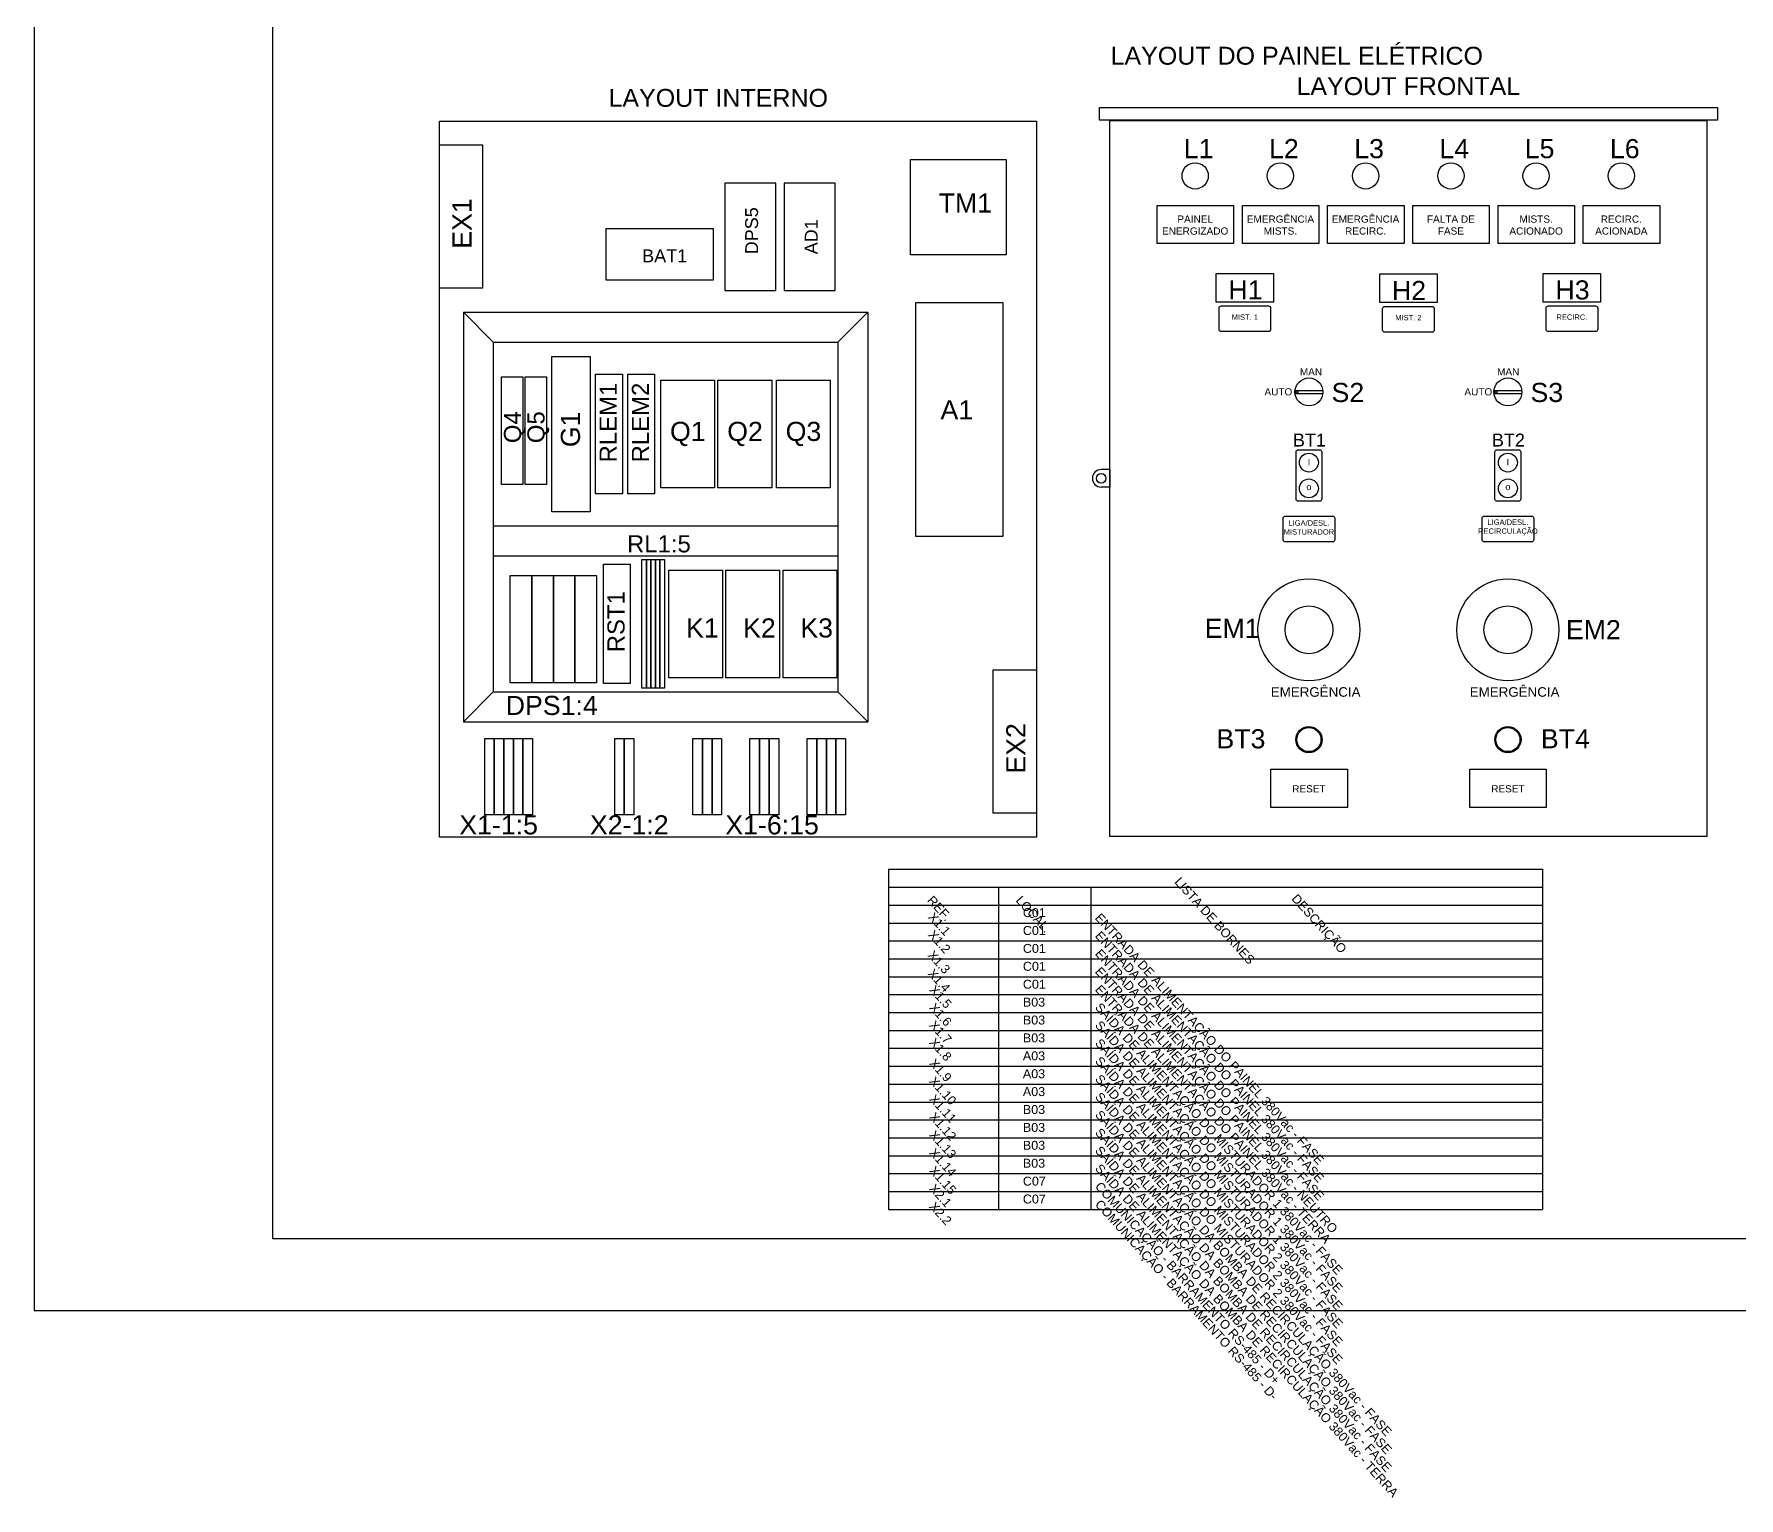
# Model space of a CAD drawing. Header units: millimetres. Extents: x 100 to 940, y 59 to 694.
# Drawn here: x 100 to 457, y 60.7 to 367.4 of the extents above; entities that cross this region are included whole.
import ezdxf

# ---------------------------------------------------------------- set-up
doc = ezdxf.new("R2010")
doc.units = ezdxf.units.MM
doc.styles.add('Annotative', font='arial.ttf')
doc.styles.add('Notes', font='arial.ttf', dxfattribs={"height": 3})
doc.styles.get("Standard").update_dxf_attribs({"font": 'arial.ttf'})

msp = doc.modelspace()

# ---------------------------------------------------------------- linework, layer by layer
for p, q in [((350.35, 349.32), (375.38, 349.32)), ((189.91, 309.14), (274.61, 309.14)), ((189.91, 309.14), (189.91, 223.3)), ((189.91, 309.14), (196.16, 302.88)), ((274.61, 309.14), (268.36, 302.88)), ((274.61, 309.14), (274.61, 223.3)), ((196.16, 302.88), (196.16, 229.56)), ((196.16, 302.88), (268.36, 302.88)), ((268.36, 302.88), (268.36, 229.56)), ((364.06, 292.42), (364.73, 292.76)), ((364.06, 292.42), (364.73, 292.09)), ((364.08, 292.76), (369.91, 292.76)), ((364.08, 292.09), (369.91, 292.09)), ((364.73, 292.09), (364.73, 292.76)), ((405.73, 292.42), (406.4, 292.76)), ((405.73, 292.42), (406.4, 292.09)), ((405.75, 292.76), (411.58, 292.76)), ((405.75, 292.09), (411.58, 292.09)), ((406.4, 292.09), (406.4, 292.76)), ((325.32, 276.17), (323.48, 276.17)), ((325.32, 276.17), (325.32, 272.48)), ((325.32, 272.48), (323.48, 272.48)), ((196.16, 264.34), (268.36, 264.34)), ((196.16, 258.08), (268.36, 258.08)), ((196.16, 229.56), (189.91, 223.3)), ((196.16, 229.56), (268.36, 229.56)), ((268.36, 229.56), (274.61, 223.3)), ((189.91, 223.3), (274.61, 223.3)), ((278.91, 192.41), (415.94, 192.41)), ((278.91, 192.41), (278.91, 121.16)), ((415.94, 192.41), (415.94, 121.16)), ((278.91, 188.66), (415.94, 188.66)), ((302, 188.66), (302, 121.16)), ((321.33, 188.66), (321.33, 121.16)), ((278.91, 184.91), (415.94, 184.91)), ((278.91, 181.16), (415.94, 181.16)), ((278.91, 177.41), (415.94, 177.41)), ((278.91, 177.41), (415.94, 177.41)), ((278.91, 173.66), (415.94, 173.66)), ((278.91, 169.91), (415.94, 169.91)), ((278.91, 166.16), (415.94, 166.16)), ((278.91, 162.41), (415.94, 162.41)), ((278.91, 158.66), (415.94, 158.66)), ((278.91, 154.91), (415.94, 154.91)), ((278.91, 151.16), (415.94, 151.16)), ((278.91, 147.41), (415.94, 147.41)), ((278.91, 143.66), (415.94, 143.66)), ((278.91, 139.91), (415.94, 139.91)), ((278.91, 136.16), (415.94, 136.16)), ((278.91, 132.41), (415.94, 132.41)), ((278.91, 128.66), (415.94, 128.66)), ((278.91, 124.91), (415.94, 124.91)), ((278.91, 121.16), (415.94, 121.16))]:
    msp.add_line(p, q)
for points in [[(100, 100), (940, 100), (940, 693.94), (100, 693.94)], [(150, 679), (925, 679), (925, 115), (150, 115)], [(323.11, 352.05), (452.55, 352.05), (452.55, 349.38), (323.11, 349.38)], [(184.91, 349.17), (309.91, 349.17), (309.91, 199.17), (184.91, 199.17)], [(325.32, 349.32), (450.32, 349.32), (450.32, 199.32), (325.32, 199.32)], [(184.91, 344.17), (193.92, 344.17), (193.92, 314.14), (184.91, 314.14)], [(283.58, 341.15), (303.61, 341.15), (303.61, 321.12), (283.58, 321.12)], [(255.31, 336.18), (244.64, 336.18), (244.64, 313.66), (255.31, 313.66)], [(267.79, 336.18), (257.11, 336.18), (257.11, 313.66), (267.79, 313.66)], [(335.2, 331.51), (351.22, 331.51), (351.22, 323.5), (335.2, 323.5)], [(353.05, 331.51), (369.07, 331.51), (369.07, 323.5), (353.05, 323.5)], [(370.9, 331.51), (386.92, 331.51), (386.92, 323.5), (370.9, 323.5)], [(388.75, 331.51), (404.77, 331.51), (404.77, 323.5), (388.75, 323.5)], [(406.6, 331.51), (422.62, 331.51), (422.62, 323.5), (406.6, 323.5)], [(424.45, 331.51), (440.47, 331.51), (440.47, 323.5), (424.45, 323.5)], [(242.28, 315.9), (242.28, 326.58), (219.75, 326.58), (219.75, 315.9)], [(347.57, 317.25), (359.57, 317.25), (359.57, 311.25), (347.57, 311.25)], [(381.82, 317.14), (393.82, 317.14), (393.82, 311.14), (381.82, 311.14)], [(416.07, 317.25), (428.07, 317.25), (428.07, 311.25), (416.07, 311.25)], [(284.66, 311.16), (302.91, 311.16), (302.91, 262.16), (284.66, 262.16)], [(208.43, 299.88), (216.44, 299.88), (216.44, 267.34), (208.43, 267.34)], [(197.88, 295.57), (202.38, 295.57), (202.38, 273.04), (197.88, 273.04)], [(202.82, 295.57), (207.33, 295.57), (207.33, 273.04), (202.82, 273.04)], [(217.59, 296.12), (223.2, 296.12), (223.2, 271.09), (217.59, 271.09)], [(224.35, 296.12), (229.96, 296.12), (229.96, 271.09), (224.35, 271.09)], [(231.25, 294.87), (242.52, 294.87), (242.52, 272.34), (231.25, 272.34)], [(243.23, 294.87), (254.49, 294.87), (254.49, 272.34), (243.23, 272.34)], [(255.47, 294.87), (266.73, 294.87), (266.73, 272.34), (255.47, 272.34)], [(227.29, 257.31), (228.23, 257.31), (228.23, 230.34), (227.29, 230.34)], [(228.23, 257.31), (229.17, 257.31), (229.17, 230.34), (228.23, 230.34)], [(229.17, 257.31), (230.11, 257.31), (230.11, 230.34), (229.17, 230.34)], [(230.11, 257.31), (231.05, 257.31), (231.05, 230.34), (230.11, 230.34)], [(231.05, 257.31), (232, 257.31), (232, 230.34), (231.05, 230.34)], [(199.73, 253.98), (204.24, 253.98), (204.24, 231.46), (199.73, 231.46)], [(204.24, 253.98), (208.75, 253.98), (208.75, 231.46), (204.24, 231.46)], [(208.75, 253.98), (213.25, 253.98), (213.25, 231.46), (208.75, 231.46)], [(213.25, 253.98), (217.76, 253.98), (217.76, 231.46), (213.25, 231.46)], [(219.24, 256.34), (224.84, 256.34), (224.84, 231.31), (219.24, 231.31)], [(232.93, 255.09), (244.2, 255.09), (244.2, 232.56), (232.93, 232.56)], [(244.88, 255.09), (256.14, 255.09), (256.14, 232.56), (244.88, 232.56)], [(256.87, 255.09), (268.13, 255.09), (268.13, 232.56), (256.87, 232.56)], [(300.89, 234.21), (309.91, 234.21), (309.91, 204.17), (300.89, 204.17)], [(194.38, 219.82), (196.38, 219.82), (196.38, 203.8), (194.38, 203.8)], [(196.38, 219.82), (198.38, 219.82), (198.38, 203.8), (196.38, 203.8)], [(198.38, 219.82), (200.38, 219.82), (200.38, 203.8), (198.38, 203.8)], [(200.38, 219.82), (202.39, 219.82), (202.39, 203.8), (200.38, 203.8)], [(202.39, 219.82), (204.39, 219.82), (204.39, 203.8), (202.39, 203.8)], [(221.6, 219.82), (223.6, 219.82), (223.6, 203.8), (221.6, 203.8)], [(223.6, 219.82), (225.61, 219.82), (225.61, 203.8), (223.6, 203.8)], [(237.98, 219.82), (239.99, 219.82), (239.99, 203.8), (237.98, 203.8)], [(239.99, 219.82), (241.99, 219.82), (241.99, 203.8), (239.99, 203.8)], [(241.99, 219.82), (243.99, 219.82), (243.99, 203.8), (241.99, 203.8)], [(249.93, 219.82), (251.94, 219.82), (251.94, 203.8), (249.93, 203.8)], [(251.94, 219.82), (253.94, 219.82), (253.94, 203.8), (251.94, 203.8)], [(253.94, 219.82), (255.94, 219.82), (255.94, 203.8), (253.94, 203.8)], [(261.91, 219.82), (263.91, 219.82), (263.91, 203.8), (261.91, 203.8)], [(263.91, 219.82), (265.92, 219.82), (265.92, 203.8), (263.91, 203.8)], [(265.92, 219.82), (267.92, 219.82), (267.92, 203.8), (265.92, 203.8)], [(267.92, 219.82), (269.92, 219.82), (269.92, 203.8), (267.92, 203.8)], [(359.02, 213.4), (375.04, 213.4), (375.04, 205.39), (359.02, 205.39)], [(400.69, 213.4), (416.71, 213.4), (416.71, 205.39), (400.69, 205.39)]]:
    msp.add_lwpolyline(points, close=True)
for points in [[(348.62, 310.46), (358.52, 310.46, -0.414214), (358.97, 310.01), (358.97, 305.51, -0.414214), (358.52, 305.06), (348.62, 305.06, -0.414214), (348.17, 305.51), (348.17, 310.01, -0.414214)], [(382.87, 310.34), (392.77, 310.34, -0.414214), (393.22, 309.89), (393.22, 305.39, -0.414214), (392.77, 304.94), (382.87, 304.94, -0.414214), (382.42, 305.39), (382.42, 309.89, -0.414214)], [(417.12, 310.46), (427.02, 310.46, -0.414214), (427.47, 310.01), (427.47, 305.51, -0.414214), (427.02, 305.06), (417.12, 305.06, -0.414214), (416.67, 305.51), (416.67, 310.01, -0.414214)], [(364.29, 269.97), (364.29, 279.87, -0.414214), (364.74, 280.32), (369.24, 280.32, -0.414214), (369.69, 279.87), (369.69, 269.97, -0.414214), (369.24, 269.52), (364.74, 269.52, -0.414214)], [(405.96, 269.97), (405.96, 279.87, -0.414214), (406.41, 280.32), (410.91, 280.32, -0.414214), (411.36, 279.87), (411.36, 269.97, -0.414214), (410.91, 269.52), (406.41, 269.52, -0.414214)], [(362.04, 266.4), (371.94, 266.4, -0.414214), (372.39, 265.95), (372.39, 261.45, -0.414214), (371.94, 261), (362.04, 261, -0.414214), (361.59, 261.45), (361.59, 265.95, -0.414214)], [(403.71, 266.4), (413.61, 266.4, -0.414214), (414.06, 265.95), (414.06, 261.45, -0.414214), (413.61, 261), (403.71, 261, -0.414214), (403.26, 261.45), (403.26, 265.95, -0.414214)]]:
    msp.add_lwpolyline(points, format="xyb", close=True)
for centre, radius in [((343.17, 337.69), 2.75), ((361.02, 337.69), 2.75), ((378.87, 337.69), 2.75), ((396.72, 337.69), 2.75), ((414.57, 337.69), 2.75), ((432.42, 337.69), 2.75), ((366.99, 292.42), 2.93), ((408.66, 292.42), 2.93), ((366.99, 277.62), 1.98), ((408.66, 277.62), 1.98), ((323.48, 274.32), 1.01), ((366.99, 272.22), 1.98), ((408.66, 272.22), 1.98), ((366.99, 242.59), 10.67), ((408.66, 242.59), 10.67), ((366.99, 242.59), 5.01), ((408.66, 242.59), 5.01), ((366.99, 219.58), 2.75), ((366.99, 219.58), 2.52), ((408.66, 219.58), 2.75), ((408.66, 219.58), 2.52)]:
    msp.add_circle(centre, radius)
msp.add_arc((323.48, 274.32), 1.84, 90, 270)

# ---------------------------------------------------------------- texts
for s, height, rotation, style, p in [('EX1', 4.005, 90, 'Annotative', (191.61, 322.42)), ('DPS5', 2.7, 90, 'Annotative', (251.62, 321.26)), ('AD1', 2.7, 90, 'Annotative', (264.1, 321.26)), ('RLEM1', 3.587, 90, 'Annotative', (222.02, 277.66)), ('RLEM2', 3.587, 90, 'Annotative', (228.78, 277.66)), ('Q4', 3.587, 90, 'Annotative', (201.99, 281.69)), ('Q5', 3.587, 90, 'Annotative', (206.9, 281.69)), ('G1', 4.005, 90, 'Annotative', (214.33, 280.85)), ('RST1', 3.587, 90, 'Annotative', (223.66, 237.88)), ('EX2', 4.005, 90, 'Annotative', (307.6, 212.46)), ('LISTA DE BORNES', 1.875, 312.1646, 'Notes', (338.7, 189.69)), ('REF.', 1.875, 312.1646, 'Notes', (286.92, 185.82)), ('LOCAL.', 1.875, 312.1646, 'Notes', (305.48, 185.82)), ('DESCRIÇÃO', 1.875, 312.1646, 'Notes', (363.22, 186.17)), ('X1.1', 1.875, 312.1646, 'Notes', (287.1, 182.33)), ('ENTRADA DE ALIMENTAÇÃO DO PAINEL 380Vac - FASE', 1.875, 312.1646, 'Notes', (322.06, 182.14)), ('X1.2', 1.875, 312.1646, 'Notes', (287.1, 178.6)), ('ENTRADA DE ALIMENTAÇÃO DO PAINEL 380Vac - FASE', 1.875, 312.1646, 'Notes', (322.06, 178.39)), ('X1.3', 1.875, 312.1646, 'Notes', (287.03, 174.33)), ('ENTRADA DE ALIMENTAÇÃO DO PAINEL 380Vac - FASE', 1.875, 312.1646, 'Notes', (322.06, 174.64)), ('X1.4', 1.875, 312.1646, 'Notes', (287.03, 170.48)), ('ENTRADA DE ALIMENTAÇÃO DO PAINEL 380Vac - NEUTRO', 1.875, 312.1646, 'Notes', (322.06, 170.89)), ('X1.5', 1.875, 312.1646, 'Notes', (287.34, 167.06)), ('ENTRADA DE ALIMENTAÇÃO DO PAINEL 380Vac - TERRA', 1.875, 312.1646, 'Notes', (322.06, 167.14)), ('X1.6', 1.875, 312.1646, 'Notes', (287.34, 163.33)), ('SAÍDA DE ALIMENTAÇÃO DO MISTURADOR 1 380Vac - FASE', 1.875, 312.1646, 'Notes', (322.06, 163.39)), ('X1.7', 1.875, 312.1646, 'Notes', (287.34, 159.67)), ('X1.8', 1.875, 312.1646, 'Notes', (287.34, 156.04)), ('SAÍDA DE ALIMENTAÇÃO DO MISTURADOR 1 380Vac - FASE', 1.875, 312.1646, 'Notes', (322.06, 159.64)), ('SAÍDA DE ALIMENTAÇÃO DO MISTURADOR 1 380Vac - FASE', 1.875, 312.1646, 'Notes', (322.06, 155.89)), ('X1.9', 1.875, 312.1646, 'Notes', (287.34, 151.68)), ('SAÍDA DE ALIMENTAÇÃO DO MISTURADOR 2 380Vac - FASE', 1.875, 312.1646, 'Notes', (322.06, 152.14)), ('X1.10', 1.875, 312.1646, 'Notes', (287.34, 147.93)), ('SAÍDA DE ALIMENTAÇÃO DO MISTURADOR 2 380Vac - FASE', 1.875, 312.1646, 'Notes', (322.06, 148.39)), ('X1.11', 1.875, 312.1646, 'Notes', (287.34, 144.18)), ('SAÍDA DE ALIMENTAÇÃO DO MISTURADOR 2 380Vac - FASE', 1.875, 312.1646, 'Notes', (322.06, 144.64)), ('X1.12', 1.875, 312.1646, 'Notes', (287.34, 140.43)), ('SAÍDA DE ALIMENTAÇÃO DA BOMBA DE RECIRCULAÇÃO 380Vac - FASE', 1.875, 312.1646, 'Notes', (322.06, 140.89)), ('X1.13', 1.875, 312.1646, 'Notes', (287.34, 136.68)), ('SAÍDA DE ALIMENTAÇÃO DA BOMBA DE RECIRCULAÇÃO 380Vac - FASE', 1.875, 312.1646, 'Notes', (322.06, 137.14)), ('X1.14', 1.875, 312.1646, 'Notes', (287.34, 132.93)), ('SAÍDA DE ALIMENTAÇÃO DA BOMBA DE RECIRCULAÇÃO 380Vac - FASE', 1.875, 312.1646, 'Notes', (322.06, 133.39)), ('X1.15', 1.875, 312.1646, 'Notes', (287.34, 129.18)), ('SAÍDA DE ALIMENTAÇÃO DA BOMBA DE RECIRCULAÇÃO 380Vac - TERRA', 1.875, 312.1646, 'Notes', (322.06, 129.64)), ('X2.1', 1.875, 312.1646, 'Notes', (287.34, 125.43)), ('COMUNICAÇÃO - BARRAMENTO RS-485 - D+', 1.875, 312.1646, 'Notes', (322.06, 125.89)), ('X2.2', 1.875, 312.1646, 'Notes', (287.34, 121.68)), ('COMUNICAÇÃO - BARRAMENTO RS-485 - D-', 1.875, 312.1646, 'Notes', (322.06, 122.14))]:
    msp.add_text(s, height=height, rotation=rotation, dxfattribs=dict(style=style)).set_placement(p)
for s, height, style, p in [('BAT1', 2.7, 'Annotative', (227.35, 319.59)), ('BT1', 2.7, 'Annotative', (363.64, 280.99)), ('BT2', 2.7, 'Annotative', (405.31, 280.99)), ('I', 1.35, 'Annotative', (366.73, 277.03)), ('I', 1.35, 'Annotative', (408.4, 277.03)), ('o', 1.35, 'Annotative', (366.46, 271.86)), ('o', 1.35, 'Annotative', (408.13, 271.86)), ('RL1:5', 3.587, 'Annotative', (224.17, 258.81)), ('X1-1:5', 4.005, 'Annotative', (189.05, 199.73)), ('X2-1:2', 4.005, 'Annotative', (216.41, 199.73)), ('X1-6:15', 4.005, 'Annotative', (244.76, 199.73)), ('C01', 1.875, 'Notes', (307.08, 182.4)), ('C01', 1.875, 'Notes', (307.08, 178.65)), ('C01', 1.875, 'Notes', (307.08, 174.9)), ('C01', 1.875, 'Notes', (307.08, 171.15)), ('C01', 1.875, 'Notes', (307.08, 167.4)), ('B03', 1.875, 'Notes', (307.08, 163.65)), ('B03', 1.875, 'Notes', (307.08, 159.9)), ('B03', 1.875, 'Notes', (307.08, 156.15)), ('A03', 1.875, 'Notes', (307.08, 152.4)), ('A03', 1.875, 'Notes', (307.08, 148.65)), ('A03', 1.875, 'Notes', (307.08, 144.9)), ('B03', 1.875, 'Notes', (307.08, 141.15)), ('B03', 1.875, 'Notes', (307.08, 137.4)), ('B03', 1.875, 'Notes', (307.08, 133.65)), ('B03', 1.875, 'Notes', (307.08, 129.9)), ('C07', 1.875, 'Notes', (307.08, 126.15)), ('C07', 1.875, 'Notes', (307.08, 122.4))]:
    msp.add_text(s, height=height, dxfattribs=dict(style=style)).set_placement(p)
for s, width, gutter_width, insert, char_height, attachment_point, style in [('LAYOUT DO PAINEL ELÉTRICO', 141.5358, 15, (325.44, 364.74), 3.75, 1, 'Notes'), ('LAYOUT FRONTAL', 141.5358, 15, (364.38, 358.37), 3.75, 1, 'Notes'), ('LAYOUT INTERNO', 141.5358, 15, (220.29, 355.91), 3.75, 1, 'Notes'), ('L1', 3.5666, 15, (340.78, 345.4), 4.005, 1, 'Notes'), ('L2', 3.5666, 15, (358.63, 345.4), 4.005, 1, 'Notes'), ('L3', 3.5666, 15, (376.48, 345.4), 4.005, 1, 'Notes'), ('L4', 3.5666, 15, (394.33, 345.4), 4.005, 1, 'Notes'), ('L5', 3.5666, 15, (412.18, 345.4), 4.005, 1, 'Notes'), ('L6', 3.5666, 15, (430.03, 345.4), 4.005, 1, 'Notes'), ('TM1', 11.7467, 15, (289.45, 334.01), 4.005, 1, 'Notes'), ('PAINEL\\PENERGIZADO', 10, 15, (343.17, 327.38), 1.502, 5, 'Notes'), ('EMERGÊNCIA\\PMISTS.', 10, 15, (361.02, 327.38), 1.502, 5, 'Notes'), ('EMERGÊNCIA\\PRECIRC.', 10, 15, (378.87, 327.38), 1.502, 5, 'Notes'), ('FALTA DE\\PFASE', 10, 15, (396.72, 327.38), 1.502, 5, 'Notes'), ('MISTS.\\PACIONADO', 10, 15, (414.57, 327.38), 1.502, 5, 'Notes'), ('RECIRC. ACIONADA', 10, 15, (432.42, 327.38), 1.5019, 5, 'Notes'), ('H1', 3.5666, 15, (350.12, 315.8), 4.005, 1, 'Notes'), ('H2', 3.5666, 15, (384.37, 315.68), 4.005, 1, 'Notes'), ('H3', 3.5666, 15, (418.62, 315.8), 4.005, 1, 'Notes'), ('MIST. 1', 30.872, 11.41, (353.57, 308.09), 1.125, 5, 'Annotative'), ('MIST. 2', 30.872, 11.41, (387.82, 307.98), 1.125, 5, 'Annotative'), ('RECIRC.', 30.872, 11.41, (422.07, 308.09), 1.125, 5, 'Annotative'), ('MAN', 9.573, 15, (365.09, 297.39), 1.502, 1, 'Notes'), ('MAN', 9.573, 15, (406.4, 297.39), 1.502, 1, 'Notes'), ('AUTO', 7.8324, 15, (357.68, 293.2), 1.502, 1, 'Notes'), ('S2', 3.5666, 15, (371.73, 294.32), 4.005, 1, 'Notes'), ('AUTO', 7.8324, 15, (399.55, 293.2), 1.502, 1, 'Notes'), ('S3', 3.5666, 15, (413.4, 294.32), 4.005, 1, 'Notes'), ('A1', 11.7467, 15, (289.83, 290.68), 4.005, 1, 'Notes'), ('Q1', 11.7467, 15, (233.18, 286.16), 4.005, 1, 'Notes'), ('Q2', 11.7467, 15, (245.16, 286.16), 4.005, 1, 'Notes'), ('Q3', 11.7467, 15, (257.4, 286.16), 4.005, 1, 'Notes'), ('LIGA/DESL.\\PMISTURADOR', 30.872, 11.41, (366.99, 264.03), 1.125, 5, 'Annotative'), ('LIGA/DESL.\\PRECIRCULAÇÃO', 30.872, 11.41, (408.66, 264.03), 1.125, 5, 'Annotative'), ('K1', 11.7467, 15, (236.54, 244.98), 4.005, 1, 'Notes'), ('K2', 11.7467, 15, (248.48, 244.98), 4.005, 1, 'Notes'), ('K3', 11.7467, 15, (260.47, 244.98), 4.005, 1, 'Notes'), ('EM1', 3.5666, 15, (345.15, 244.89), 4.005, 1, 'Notes'), ('EM2', 3.5666, 15, (420.81, 244.62), 4.005, 1, 'Notes'), ('DPS1:4', 11.7467, 15, (198.77, 228.75), 4.005, 1, 'Notes'), ('BT3', 3.5666, 15, (347.62, 221.76), 4.005, 1, 'Notes'), ('BT4', 3.5666, 15, (415.56, 221.76), 4.005, 1, 'Notes'), ('RESET', 10, 15, (366.99, 209.27), 1.502, 5, 'Notes'), ('RESET', 10, 15, (408.66, 209.27), 1.502, 5, 'Notes')]:
    msp.add_mtext_dynamic_manual_height_columns(s, width=width, gutter_width=gutter_width, heights=[0], dxfattribs=dict(insert=insert, char_height=char_height, attachment_point=attachment_point, style=style))
at = {"char_height": 2.002, "attachment_point": 5}
for insert in [(368.4, 229.55), (410.07, 229.55)]:
    msp.add_mtext_dynamic_manual_height_columns('EMERGÊNCIA', width=59.096, gutter_width=15, heights=[0], dxfattribs=dict(at, insert=insert))

doc.saveas('drawing.dxf')
